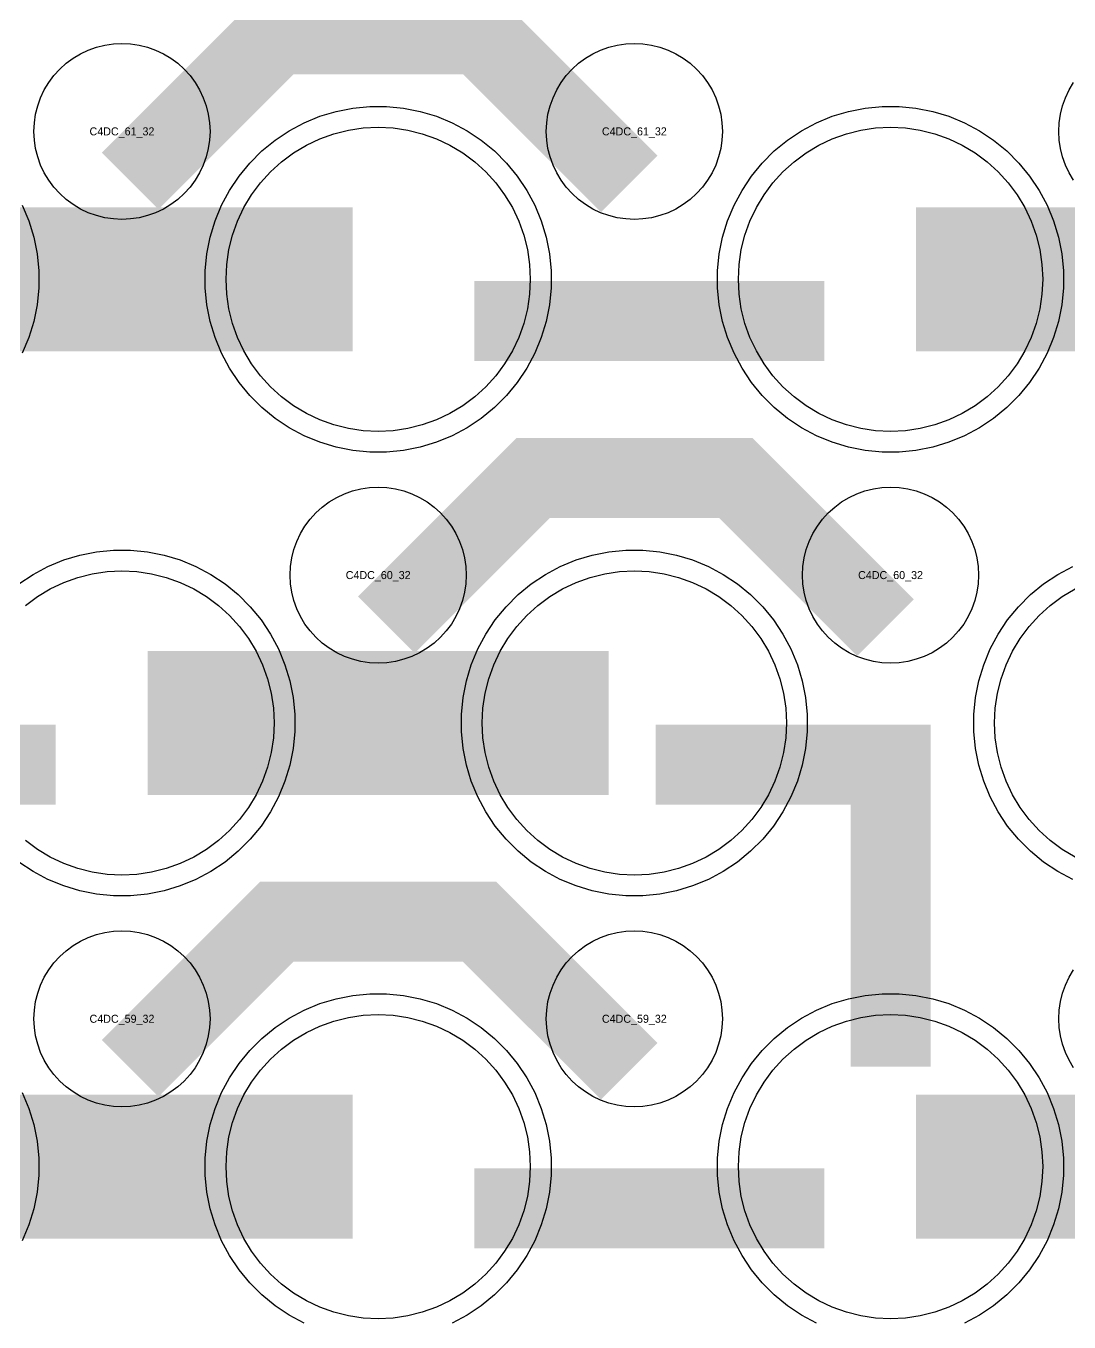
# Model space of a CAD drawing. Extents: x -11880 to 11880, y -14992 to 14992.
# Drawn here: x -1790 to -1464.2, y -6712.8 to -6308 of the extents above; entities that cross this region are included whole.
import ezdxf
from ezdxf.enums import TextEntityAlignment as Align

# ---------------------------------------------------------------- set-up
doc = ezdxf.new("R2010")
doc.units = 0
doc.header["$MEASUREMENT"] = 0
for name, color, linetype in [('GDS_775_DT_237', 138, 'CONTINUOUS'), ('RDL1_FS', 34, 'CONTINUOUS'), ('RDL_BS', 160, 'CONTINUOUS')]:
    doc.layers.add(name, color=color, linetype=linetype)

msp = doc.modelspace()

# ---------------------------------------------------------------- linework, layer by layer
at = {"layer": 'RDL1_FS'}
for points in [[(-1680, -6434.664), (-1684.657, -6434.435), (-1689.268, -6433.751), (-1693.791, -6432.619), (-1698.181, -6431.047), (-1702.395, -6429.055), (-1706.395, -6426.657), (-1710.14, -6423.879), (-1713.594, -6420.749), (-1716.724, -6417.295), (-1719.502, -6413.55), (-1721.9, -6409.55), (-1723.892, -6405.336), (-1725.464, -6400.946), (-1726.596, -6396.423), (-1727.28, -6391.812), (-1727.509, -6387.155), (-1727.28, -6382.498), (-1726.596, -6377.887), (-1725.464, -6373.364), (-1723.892, -6368.974), (-1721.9, -6364.76), (-1719.502, -6360.76), (-1716.724, -6357.015), (-1713.594, -6353.561), (-1710.14, -6350.431), (-1706.395, -6347.653), (-1702.395, -6345.255), (-1698.181, -6343.263), (-1693.791, -6341.691), (-1689.268, -6340.559), (-1684.657, -6339.875), (-1680, -6339.646), (-1675.343, -6339.875), (-1670.732, -6340.559), (-1666.209, -6341.691), (-1661.819, -6343.263), (-1657.605, -6345.255), (-1653.605, -6347.653), (-1649.86, -6350.431), (-1646.406, -6353.561), (-1643.276, -6357.015), (-1640.498, -6360.76), (-1638.1, -6364.76), (-1636.108, -6368.974), (-1634.536, -6373.364), (-1633.404, -6377.887), (-1632.72, -6382.498), (-1632.491, -6387.155), (-1632.72, -6391.812), (-1633.404, -6396.423), (-1634.536, -6400.946), (-1636.108, -6405.336), (-1638.1, -6409.55), (-1640.498, -6413.55), (-1643.276, -6417.295), (-1646.406, -6420.749), (-1649.86, -6423.879), (-1653.605, -6426.657), (-1657.605, -6429.055), (-1661.819, -6431.047), (-1666.209, -6432.619), (-1670.732, -6433.751), (-1675.343, -6434.435)], [(-1520, -6434.664), (-1524.657, -6434.435), (-1529.268, -6433.751), (-1533.791, -6432.619), (-1538.181, -6431.047), (-1542.395, -6429.055), (-1546.395, -6426.657), (-1550.14, -6423.879), (-1553.594, -6420.749), (-1556.724, -6417.295), (-1559.502, -6413.55), (-1561.9, -6409.55), (-1563.892, -6405.336), (-1565.464, -6400.946), (-1566.596, -6396.423), (-1567.28, -6391.812), (-1567.509, -6387.155), (-1567.28, -6382.498), (-1566.596, -6377.887), (-1565.464, -6373.364), (-1563.892, -6368.974), (-1561.9, -6364.76), (-1559.502, -6360.76), (-1556.724, -6357.015), (-1553.594, -6353.561), (-1550.14, -6350.431), (-1546.395, -6347.653), (-1542.395, -6345.255), (-1538.181, -6343.263), (-1533.791, -6341.691), (-1529.268, -6340.559), (-1524.657, -6339.875), (-1520, -6339.646), (-1515.343, -6339.875), (-1510.732, -6340.559), (-1506.209, -6341.691), (-1501.819, -6343.263), (-1497.605, -6345.255), (-1493.605, -6347.653), (-1489.86, -6350.431), (-1486.406, -6353.561), (-1483.276, -6357.015), (-1480.498, -6360.76), (-1478.1, -6364.76), (-1476.108, -6368.974), (-1474.536, -6373.364), (-1473.404, -6377.887), (-1472.72, -6382.498), (-1472.491, -6387.155), (-1472.72, -6391.812), (-1473.404, -6396.423), (-1474.536, -6400.946), (-1476.108, -6405.336), (-1478.1, -6409.55), (-1480.498, -6413.55), (-1483.276, -6417.295), (-1486.406, -6420.749), (-1489.86, -6423.879), (-1493.605, -6426.657), (-1497.605, -6429.055), (-1501.819, -6431.047), (-1506.209, -6432.619), (-1510.732, -6433.751), (-1515.343, -6434.435)]]:
    msp.add_lwpolyline(points, close=True, dxfattribs=at)
for points in [[(-1831.998, -6387.155, 45, 45, 0), (-1759.998, -6387.155, 45, 45, 0)], [(-1759.998, -6387.155, 45, 45, 0), (-1687.998, -6387.155, 45, 45, 0)], [(-1511.998, -6387.155, 45, 45, 0), (-1439.998, -6387.155, 45, 45, 0)]]:
    msp.add_lwpolyline(points, format="xyseb", dxfattribs=at)
at = {"layer": 'RDL1_FS', "color": 240, "true_color": 0xed1f24}
msp.add_lwpolyline([(-1790.14, -6488.996), (-1786.395, -6486.218), (-1782.395, -6483.82), (-1778.181, -6481.828), (-1773.791, -6480.256), (-1769.268, -6479.124), (-1764.657, -6478.44), (-1760, -6478.211), (-1755.343, -6478.44), (-1750.732, -6479.124), (-1746.209, -6480.256), (-1741.819, -6481.828), (-1737.605, -6483.82), (-1733.605, -6486.218), (-1729.86, -6488.996), (-1726.406, -6492.126), (-1723.276, -6495.58), (-1720.498, -6499.325), (-1718.1, -6503.325), (-1716.108, -6507.539), (-1714.536, -6511.929), (-1713.404, -6516.452), (-1712.72, -6521.063), (-1712.491, -6525.72), (-1712.72, -6530.377), (-1713.404, -6534.988), (-1714.536, -6539.511), (-1716.108, -6543.901), (-1718.1, -6548.115), (-1720.498, -6552.115), (-1723.276, -6555.86), (-1726.406, -6559.314), (-1729.86, -6562.444), (-1733.605, -6565.222), (-1737.605, -6567.62), (-1741.819, -6569.612), (-1746.209, -6571.184), (-1750.732, -6572.316), (-1755.343, -6573), (-1760, -6573.229), (-1764.657, -6573), (-1769.268, -6572.316), (-1773.791, -6571.184), (-1778.181, -6569.612), (-1782.395, -6567.62), (-1786.395, -6565.222), (-1790.14, -6562.444)], dxfattribs=at)
for points in [[(-1600, -6573.229), (-1604.657, -6573), (-1609.268, -6572.316), (-1613.791, -6571.184), (-1618.181, -6569.612), (-1622.395, -6567.62), (-1626.395, -6565.222), (-1630.14, -6562.444), (-1633.594, -6559.314), (-1636.724, -6555.86), (-1639.502, -6552.115), (-1641.9, -6548.115), (-1643.892, -6543.901), (-1645.464, -6539.511), (-1646.596, -6534.988), (-1647.28, -6530.377), (-1647.509, -6525.72), (-1647.28, -6521.063), (-1646.596, -6516.452), (-1645.464, -6511.929), (-1643.892, -6507.539), (-1641.9, -6503.325), (-1639.502, -6499.325), (-1636.724, -6495.58), (-1633.594, -6492.126), (-1630.14, -6488.996), (-1626.395, -6486.218), (-1622.395, -6483.82), (-1618.181, -6481.828), (-1613.791, -6480.256), (-1609.268, -6479.124), (-1604.657, -6478.44), (-1600, -6478.211), (-1595.343, -6478.44), (-1590.732, -6479.124), (-1586.209, -6480.256), (-1581.819, -6481.828), (-1577.605, -6483.82), (-1573.605, -6486.218), (-1569.86, -6488.996), (-1566.406, -6492.126), (-1563.276, -6495.58), (-1560.498, -6499.325), (-1558.1, -6503.325), (-1556.108, -6507.539), (-1554.536, -6511.929), (-1553.404, -6516.452), (-1552.72, -6521.063), (-1552.491, -6525.72), (-1552.72, -6530.377), (-1553.404, -6534.988), (-1554.536, -6539.511), (-1556.108, -6543.901), (-1558.1, -6548.115), (-1560.498, -6552.115), (-1563.276, -6555.86), (-1566.406, -6559.314), (-1569.86, -6562.444), (-1573.605, -6565.222), (-1577.605, -6567.62), (-1581.819, -6569.612), (-1586.209, -6571.184), (-1590.732, -6572.316), (-1595.343, -6573)], [(-1680, -6711.794), (-1684.657, -6711.565), (-1689.268, -6710.881), (-1693.791, -6709.749), (-1698.181, -6708.177), (-1702.395, -6706.185), (-1706.395, -6703.787), (-1710.14, -6701.009), (-1713.594, -6697.879), (-1716.724, -6694.425), (-1719.502, -6690.68), (-1721.9, -6686.68), (-1723.892, -6682.466), (-1725.464, -6678.076), (-1726.596, -6673.553), (-1727.28, -6668.942), (-1727.509, -6664.285), (-1727.28, -6659.628), (-1726.596, -6655.017), (-1725.464, -6650.494), (-1723.892, -6646.104), (-1721.9, -6641.89), (-1719.502, -6637.89), (-1716.724, -6634.145), (-1713.594, -6630.691), (-1710.14, -6627.561), (-1706.395, -6624.783), (-1702.395, -6622.385), (-1698.181, -6620.393), (-1693.791, -6618.821), (-1689.268, -6617.689), (-1684.657, -6617.005), (-1680, -6616.776), (-1675.343, -6617.005), (-1670.732, -6617.689), (-1666.209, -6618.821), (-1661.819, -6620.393), (-1657.605, -6622.385), (-1653.605, -6624.783), (-1649.86, -6627.561), (-1646.406, -6630.691), (-1643.276, -6634.145), (-1640.498, -6637.89), (-1638.1, -6641.89), (-1636.108, -6646.104), (-1634.536, -6650.494), (-1633.404, -6655.017), (-1632.72, -6659.628), (-1632.491, -6664.285), (-1632.72, -6668.942), (-1633.404, -6673.553), (-1634.536, -6678.076), (-1636.108, -6682.466), (-1638.1, -6686.68), (-1640.498, -6690.68), (-1643.276, -6694.425), (-1646.406, -6697.879), (-1649.86, -6701.009), (-1653.605, -6703.787), (-1657.605, -6706.185), (-1661.819, -6708.177), (-1666.209, -6709.749), (-1670.732, -6710.881), (-1675.343, -6711.565)], [(-1520, -6711.794), (-1524.657, -6711.565), (-1529.268, -6710.881), (-1533.791, -6709.749), (-1538.181, -6708.177), (-1542.395, -6706.185), (-1546.395, -6703.787), (-1550.14, -6701.009), (-1553.594, -6697.879), (-1556.724, -6694.425), (-1559.502, -6690.68), (-1561.9, -6686.68), (-1563.892, -6682.466), (-1565.464, -6678.076), (-1566.596, -6673.553), (-1567.28, -6668.942), (-1567.509, -6664.285), (-1567.28, -6659.628), (-1566.596, -6655.017), (-1565.464, -6650.494), (-1563.892, -6646.104), (-1561.9, -6641.89), (-1559.502, -6637.89), (-1556.724, -6634.145), (-1553.594, -6630.691), (-1550.14, -6627.561), (-1546.395, -6624.783), (-1542.395, -6622.385), (-1538.181, -6620.393), (-1533.791, -6618.821), (-1529.268, -6617.689), (-1524.657, -6617.005), (-1520, -6616.776), (-1515.343, -6617.005), (-1510.732, -6617.689), (-1506.209, -6618.821), (-1501.819, -6620.393), (-1497.605, -6622.385), (-1493.605, -6624.783), (-1489.86, -6627.561), (-1486.406, -6630.691), (-1483.276, -6634.145), (-1480.498, -6637.89), (-1478.1, -6641.89), (-1476.108, -6646.104), (-1474.536, -6650.494), (-1473.404, -6655.017), (-1472.72, -6659.628), (-1472.491, -6664.285), (-1472.72, -6668.942), (-1473.404, -6673.553), (-1474.536, -6678.076), (-1476.108, -6682.466), (-1478.1, -6686.68), (-1480.498, -6690.68), (-1483.276, -6694.425), (-1486.406, -6697.879), (-1489.86, -6701.009), (-1493.605, -6703.787), (-1497.605, -6706.185), (-1501.819, -6708.177), (-1506.209, -6709.749), (-1510.732, -6710.881), (-1515.343, -6711.565)]]:
    msp.add_lwpolyline(points, close=True, dxfattribs=at)
at = {"layer": 'RDL1_FS'}
msp.add_lwpolyline([(-1462.395, -6567.62), (-1466.395, -6565.222), (-1470.14, -6562.444), (-1473.594, -6559.314), (-1476.724, -6555.86), (-1479.502, -6552.115), (-1481.9, -6548.115), (-1483.892, -6543.901), (-1485.464, -6539.511), (-1486.596, -6534.988), (-1487.28, -6530.377), (-1487.509, -6525.72), (-1487.28, -6521.063), (-1486.596, -6516.452), (-1485.464, -6511.929), (-1483.892, -6507.539), (-1481.9, -6503.325), (-1479.502, -6499.325), (-1476.724, -6495.58), (-1473.594, -6492.126), (-1470.14, -6488.996), (-1466.395, -6486.218), (-1462.395, -6483.82)], dxfattribs=at)
at = {"layer": 'RDL1_FS', "color": 240, "true_color": 0xed1f24}
for points in [[(-1751.998, -6525.72, 45, 45, 0), (-1679.998, -6525.72, 45, 45, 0)], [(-1679.998, -6525.72, 45, 45, 0), (-1607.998, -6525.72, 45, 45, 0)], [(-1831.998, -6664.285, 45, 45, 0), (-1759.998, -6664.285, 45, 45, 0)], [(-1759.998, -6664.285, 45, 45, 0), (-1687.998, -6664.285, 45, 45, 0)], [(-1511.998, -6664.285, 45, 45, 0), (-1439.998, -6664.285, 45, 45, 0)]]:
    msp.add_lwpolyline(points, format="xyseb", dxfattribs=at)
at = {"layer": 'RDL_BS'}
for points in [[(-1757.438, -6356.469, 25, 25, 0), (-1711.623, -6310.654, 25, 25, 0), (-1678.07, -6310.654, 25, 25, 0)], [(-1601.599, -6357.368, 25, 25, 0), (-1648.313, -6310.654, 25, 25, 0), (-1678.071, -6310.654, 25, 25, 0)], [(-1649.984, -6400.168, 25, 25, 0), (-1540.719, -6400.168, 25, 25, 0)], [(-1677.438, -6495.034, 25, 25, 0), (-1631.623, -6449.219, 25, 25, 0), (-1598.07, -6449.219, 25, 25, 0)], [(-1521.599, -6495.933, 25, 25, 0), (-1568.313, -6449.219, 25, 25, 0), (-1598.071, -6449.219, 25, 25, 0)], [(-1520, -6556.702, 25, 25, 0), (-1520, -6602.322, 25, 25, 0)], [(-1757.438, -6633.599, 25, 25, 0), (-1711.623, -6587.784, 25, 25, 0), (-1678.07, -6587.784, 25, 25, 0)], [(-1601.599, -6634.498, 25, 25, 0), (-1648.313, -6587.784, 25, 25, 0), (-1678.071, -6587.784, 25, 25, 0)]]:
    msp.add_lwpolyline(points, format="xyseb", dxfattribs=at)
for points in [[(-1760, -6368.461), (-1762.693, -6368.329), (-1765.365, -6367.933), (-1767.984, -6367.276), (-1770.519, -6366.369), (-1772.956, -6365.217), (-1775.28, -6363.824), (-1777.443, -6362.221), (-1779.442, -6360.409), (-1781.254, -6358.41), (-1782.857, -6356.247), (-1784.25, -6353.923), (-1785.402, -6351.486), (-1786.309, -6348.951), (-1786.966, -6346.332), (-1787.362, -6343.66), (-1787.494, -6340.967), (-1787.362, -6338.274), (-1786.966, -6335.602), (-1786.309, -6332.983), (-1785.402, -6330.448), (-1784.25, -6328.011), (-1782.857, -6325.687), (-1781.254, -6323.524), (-1779.442, -6321.525), (-1777.443, -6319.713), (-1775.28, -6318.11), (-1772.956, -6316.717), (-1770.519, -6315.565), (-1767.984, -6314.658), (-1765.365, -6314.001), (-1762.693, -6313.605), (-1760, -6313.473), (-1757.307, -6313.605), (-1754.635, -6314.001), (-1752.016, -6314.658), (-1749.481, -6315.565), (-1747.044, -6316.717), (-1744.72, -6318.11), (-1742.557, -6319.713), (-1740.558, -6321.525), (-1738.746, -6323.524), (-1737.143, -6325.687), (-1735.75, -6328.011), (-1734.598, -6330.448), (-1733.691, -6332.983), (-1733.034, -6335.602), (-1732.638, -6338.274), (-1732.506, -6340.967), (-1732.638, -6343.66), (-1733.034, -6346.332), (-1733.691, -6348.951), (-1734.598, -6351.486), (-1735.75, -6353.923), (-1737.143, -6356.247), (-1738.746, -6358.41), (-1740.558, -6360.409), (-1742.557, -6362.221), (-1744.72, -6363.824), (-1747.044, -6365.217), (-1749.481, -6366.369), (-1752.016, -6367.276), (-1754.635, -6367.933), (-1757.307, -6368.329)], [(-1600, -6368.461), (-1602.693, -6368.329), (-1605.365, -6367.933), (-1607.984, -6367.276), (-1610.519, -6366.369), (-1612.956, -6365.217), (-1615.28, -6363.824), (-1617.443, -6362.221), (-1619.442, -6360.409), (-1621.254, -6358.41), (-1622.857, -6356.247), (-1624.25, -6353.923), (-1625.402, -6351.486), (-1626.309, -6348.951), (-1626.966, -6346.332), (-1627.362, -6343.66), (-1627.494, -6340.967), (-1627.362, -6338.274), (-1626.966, -6335.602), (-1626.309, -6332.983), (-1625.402, -6330.448), (-1624.25, -6328.011), (-1622.857, -6325.687), (-1621.254, -6323.524), (-1619.442, -6321.525), (-1617.443, -6319.713), (-1615.28, -6318.11), (-1612.956, -6316.717), (-1610.519, -6315.565), (-1607.984, -6314.658), (-1605.365, -6314.001), (-1602.693, -6313.605), (-1600, -6313.473), (-1597.307, -6313.605), (-1594.635, -6314.001), (-1592.016, -6314.658), (-1589.481, -6315.565), (-1587.044, -6316.717), (-1584.72, -6318.11), (-1582.557, -6319.713), (-1580.558, -6321.525), (-1578.746, -6323.524), (-1577.143, -6325.687), (-1575.75, -6328.011), (-1574.598, -6330.448), (-1573.691, -6332.983), (-1573.034, -6335.602), (-1572.638, -6338.274), (-1572.506, -6340.967), (-1572.638, -6343.66), (-1573.034, -6346.332), (-1573.691, -6348.951), (-1574.598, -6351.486), (-1575.75, -6353.923), (-1577.143, -6356.247), (-1578.746, -6358.41), (-1580.558, -6360.409), (-1582.557, -6362.221), (-1584.72, -6363.824), (-1587.044, -6365.217), (-1589.481, -6366.369), (-1592.016, -6367.276), (-1594.635, -6367.933), (-1597.307, -6368.329)], [(-1682.644, -6441.155), (-1687.938, -6440.638), (-1693.165, -6439.592), (-1698.205, -6438.061), (-1703.115, -6436.03), (-1707.777, -6433.538), (-1712.191, -6430.591), (-1716.292, -6427.229), (-1720.074, -6423.447), (-1723.436, -6419.346), (-1726.383, -6414.932), (-1728.875, -6410.27), (-1730.906, -6405.36), (-1732.437, -6400.32), (-1733.483, -6395.093), (-1734, -6389.799), (-1734, -6384.511), (-1733.483, -6379.217), (-1732.437, -6373.99), (-1730.906, -6368.95), (-1728.875, -6364.04), (-1726.383, -6359.378), (-1723.436, -6354.964), (-1720.074, -6350.863), (-1716.292, -6347.081), (-1712.191, -6343.719), (-1707.777, -6340.772), (-1703.115, -6338.28), (-1698.205, -6336.249), (-1693.165, -6334.718), (-1687.938, -6333.672), (-1682.644, -6333.155), (-1677.356, -6333.155), (-1672.062, -6333.672), (-1666.835, -6334.718), (-1661.795, -6336.249), (-1656.885, -6338.28), (-1652.223, -6340.772), (-1647.809, -6343.719), (-1643.708, -6347.081), (-1639.926, -6350.863), (-1636.564, -6354.964), (-1633.617, -6359.378), (-1631.125, -6364.04), (-1629.094, -6368.95), (-1627.563, -6373.99), (-1626.517, -6379.217), (-1626, -6384.511), (-1626, -6389.799), (-1626.517, -6395.093), (-1627.563, -6400.32), (-1629.094, -6405.36), (-1631.125, -6410.27), (-1633.617, -6414.932), (-1636.564, -6419.346), (-1639.926, -6423.447), (-1643.708, -6427.229), (-1647.809, -6430.591), (-1652.223, -6433.538), (-1656.885, -6436.03), (-1661.795, -6438.061), (-1666.835, -6439.592), (-1672.062, -6440.638), (-1677.356, -6441.155)], [(-1522.644, -6441.155), (-1527.938, -6440.638), (-1533.165, -6439.592), (-1538.205, -6438.061), (-1543.115, -6436.03), (-1547.777, -6433.538), (-1552.191, -6430.591), (-1556.292, -6427.229), (-1560.074, -6423.447), (-1563.436, -6419.346), (-1566.383, -6414.932), (-1568.875, -6410.27), (-1570.906, -6405.36), (-1572.437, -6400.32), (-1573.483, -6395.093), (-1574, -6389.799), (-1574, -6384.511), (-1573.483, -6379.217), (-1572.437, -6373.99), (-1570.906, -6368.95), (-1568.875, -6364.04), (-1566.383, -6359.378), (-1563.436, -6354.964), (-1560.074, -6350.863), (-1556.292, -6347.081), (-1552.191, -6343.719), (-1547.777, -6340.772), (-1543.115, -6338.28), (-1538.205, -6336.249), (-1533.165, -6334.718), (-1527.938, -6333.672), (-1522.644, -6333.155), (-1517.356, -6333.155), (-1512.062, -6333.672), (-1506.835, -6334.718), (-1501.795, -6336.249), (-1496.885, -6338.28), (-1492.223, -6340.772), (-1487.809, -6343.719), (-1483.708, -6347.081), (-1479.926, -6350.863), (-1476.564, -6354.964), (-1473.617, -6359.378), (-1471.125, -6364.04), (-1469.094, -6368.95), (-1467.563, -6373.99), (-1466.517, -6379.217), (-1466, -6384.511), (-1466, -6389.799), (-1466.517, -6395.093), (-1467.563, -6400.32), (-1469.094, -6405.36), (-1471.125, -6410.27), (-1473.617, -6414.932), (-1476.564, -6419.346), (-1479.926, -6423.447), (-1483.708, -6427.229), (-1487.809, -6430.591), (-1492.223, -6433.538), (-1496.885, -6436.03), (-1501.795, -6438.061), (-1506.835, -6439.592), (-1512.062, -6440.638), (-1517.356, -6441.155)], [(-1680, -6507.026), (-1682.693, -6506.894), (-1685.365, -6506.498), (-1687.984, -6505.841), (-1690.519, -6504.934), (-1692.956, -6503.782), (-1695.28, -6502.389), (-1697.443, -6500.786), (-1699.442, -6498.974), (-1701.254, -6496.975), (-1702.857, -6494.812), (-1704.25, -6492.488), (-1705.402, -6490.051), (-1706.309, -6487.516), (-1706.966, -6484.897), (-1707.362, -6482.225), (-1707.494, -6479.532), (-1707.362, -6476.839), (-1706.966, -6474.167), (-1706.309, -6471.548), (-1705.402, -6469.013), (-1704.25, -6466.576), (-1702.857, -6464.252), (-1701.254, -6462.089), (-1699.442, -6460.09), (-1697.443, -6458.278), (-1695.28, -6456.675), (-1692.956, -6455.282), (-1690.519, -6454.13), (-1687.984, -6453.223), (-1685.365, -6452.566), (-1682.693, -6452.17), (-1680, -6452.038), (-1677.307, -6452.17), (-1674.635, -6452.566), (-1672.016, -6453.223), (-1669.481, -6454.13), (-1667.044, -6455.282), (-1664.72, -6456.675), (-1662.557, -6458.278), (-1660.558, -6460.09), (-1658.746, -6462.089), (-1657.143, -6464.252), (-1655.75, -6466.576), (-1654.598, -6469.013), (-1653.691, -6471.548), (-1653.034, -6474.167), (-1652.638, -6476.839), (-1652.506, -6479.532), (-1652.638, -6482.225), (-1653.034, -6484.897), (-1653.691, -6487.516), (-1654.598, -6490.051), (-1655.75, -6492.488), (-1657.143, -6494.812), (-1658.746, -6496.975), (-1660.558, -6498.974), (-1662.557, -6500.786), (-1664.72, -6502.389), (-1667.044, -6503.782), (-1669.481, -6504.934), (-1672.016, -6505.841), (-1674.635, -6506.498), (-1677.307, -6506.894)], [(-1520, -6507.026), (-1522.693, -6506.894), (-1525.365, -6506.498), (-1527.984, -6505.841), (-1530.519, -6504.934), (-1532.956, -6503.782), (-1535.28, -6502.389), (-1537.443, -6500.786), (-1539.442, -6498.974), (-1541.254, -6496.975), (-1542.857, -6494.812), (-1544.25, -6492.488), (-1545.402, -6490.051), (-1546.309, -6487.516), (-1546.966, -6484.897), (-1547.362, -6482.225), (-1547.494, -6479.532), (-1547.362, -6476.839), (-1546.966, -6474.167), (-1546.309, -6471.548), (-1545.402, -6469.013), (-1544.25, -6466.576), (-1542.857, -6464.252), (-1541.254, -6462.089), (-1539.442, -6460.09), (-1537.443, -6458.278), (-1535.28, -6456.675), (-1532.956, -6455.282), (-1530.519, -6454.13), (-1527.984, -6453.223), (-1525.365, -6452.566), (-1522.693, -6452.17), (-1520, -6452.038), (-1517.307, -6452.17), (-1514.635, -6452.566), (-1512.016, -6453.223), (-1509.481, -6454.13), (-1507.044, -6455.282), (-1504.72, -6456.675), (-1502.557, -6458.278), (-1500.558, -6460.09), (-1498.746, -6462.089), (-1497.143, -6464.252), (-1495.75, -6466.576), (-1494.598, -6469.013), (-1493.691, -6471.548), (-1493.034, -6474.167), (-1492.638, -6476.839), (-1492.506, -6479.532), (-1492.638, -6482.225), (-1493.034, -6484.897), (-1493.691, -6487.516), (-1494.598, -6490.051), (-1495.75, -6492.488), (-1497.143, -6494.812), (-1498.746, -6496.975), (-1500.558, -6498.974), (-1502.557, -6500.786), (-1504.72, -6502.389), (-1507.044, -6503.782), (-1509.481, -6504.934), (-1512.016, -6505.841), (-1514.635, -6506.498), (-1517.307, -6506.894)], [(-1760, -6645.591), (-1762.693, -6645.459), (-1765.365, -6645.063), (-1767.984, -6644.406), (-1770.519, -6643.499), (-1772.956, -6642.347), (-1775.28, -6640.954), (-1777.443, -6639.351), (-1779.442, -6637.539), (-1781.254, -6635.54), (-1782.857, -6633.377), (-1784.25, -6631.053), (-1785.402, -6628.616), (-1786.309, -6626.081), (-1786.966, -6623.462), (-1787.362, -6620.79), (-1787.494, -6618.097), (-1787.362, -6615.404), (-1786.966, -6612.732), (-1786.309, -6610.113), (-1785.402, -6607.578), (-1784.25, -6605.141), (-1782.857, -6602.817), (-1781.254, -6600.654), (-1779.442, -6598.655), (-1777.443, -6596.843), (-1775.28, -6595.24), (-1772.956, -6593.847), (-1770.519, -6592.695), (-1767.984, -6591.788), (-1765.365, -6591.131), (-1762.693, -6590.735), (-1760, -6590.603), (-1757.307, -6590.735), (-1754.635, -6591.131), (-1752.016, -6591.788), (-1749.481, -6592.695), (-1747.044, -6593.847), (-1744.72, -6595.24), (-1742.557, -6596.843), (-1740.558, -6598.655), (-1738.746, -6600.654), (-1737.143, -6602.817), (-1735.75, -6605.141), (-1734.598, -6607.578), (-1733.691, -6610.113), (-1733.034, -6612.732), (-1732.638, -6615.404), (-1732.506, -6618.097), (-1732.638, -6620.79), (-1733.034, -6623.462), (-1733.691, -6626.081), (-1734.598, -6628.616), (-1735.75, -6631.053), (-1737.143, -6633.377), (-1738.746, -6635.54), (-1740.558, -6637.539), (-1742.557, -6639.351), (-1744.72, -6640.954), (-1747.044, -6642.347), (-1749.481, -6643.499), (-1752.016, -6644.406), (-1754.635, -6645.063), (-1757.307, -6645.459)], [(-1600, -6645.591), (-1602.693, -6645.459), (-1605.365, -6645.063), (-1607.984, -6644.406), (-1610.519, -6643.499), (-1612.956, -6642.347), (-1615.28, -6640.954), (-1617.443, -6639.351), (-1619.442, -6637.539), (-1621.254, -6635.54), (-1622.857, -6633.377), (-1624.25, -6631.053), (-1625.402, -6628.616), (-1626.309, -6626.081), (-1626.966, -6623.462), (-1627.362, -6620.79), (-1627.494, -6618.097), (-1627.362, -6615.404), (-1626.966, -6612.732), (-1626.309, -6610.113), (-1625.402, -6607.578), (-1624.25, -6605.141), (-1622.857, -6602.817), (-1621.254, -6600.654), (-1619.442, -6598.655), (-1617.443, -6596.843), (-1615.28, -6595.24), (-1612.956, -6593.847), (-1610.519, -6592.695), (-1607.984, -6591.788), (-1605.365, -6591.131), (-1602.693, -6590.735), (-1600, -6590.603), (-1597.307, -6590.735), (-1594.635, -6591.131), (-1592.016, -6591.788), (-1589.481, -6592.695), (-1587.044, -6593.847), (-1584.72, -6595.24), (-1582.557, -6596.843), (-1580.558, -6598.655), (-1578.746, -6600.654), (-1577.143, -6602.817), (-1575.75, -6605.141), (-1574.598, -6607.578), (-1573.691, -6610.113), (-1573.034, -6612.732), (-1572.638, -6615.404), (-1572.506, -6618.097), (-1572.638, -6620.79), (-1573.034, -6623.462), (-1573.691, -6626.081), (-1574.598, -6628.616), (-1575.75, -6631.053), (-1577.143, -6633.377), (-1578.746, -6635.54), (-1580.558, -6637.539), (-1582.557, -6639.351), (-1584.72, -6640.954), (-1587.044, -6642.347), (-1589.481, -6643.499), (-1592.016, -6644.406), (-1594.635, -6645.063), (-1597.307, -6645.459)]]:
    msp.add_lwpolyline(points, close=True, dxfattribs=at)
for points in [[(-1462.857, -6356.247), (-1464.25, -6353.923), (-1465.402, -6351.486), (-1466.309, -6348.951), (-1466.966, -6346.332), (-1467.362, -6343.66), (-1467.494, -6340.967), (-1467.362, -6338.274), (-1466.966, -6335.602), (-1466.309, -6332.983), (-1465.402, -6330.448), (-1464.25, -6328.011), (-1462.857, -6325.687)], [(-1791.125, -6364.04), (-1789.094, -6368.95), (-1787.563, -6373.99), (-1786.517, -6379.217), (-1786, -6384.511), (-1786, -6389.799), (-1786.517, -6395.093), (-1787.563, -6400.32), (-1789.094, -6405.36), (-1791.125, -6410.27)], [(-1463.115, -6574.595), (-1467.777, -6572.103), (-1472.191, -6569.156), (-1476.292, -6565.794), (-1480.074, -6562.012), (-1483.436, -6557.911), (-1486.383, -6553.497), (-1488.875, -6548.835), (-1490.906, -6543.925), (-1492.437, -6538.885), (-1493.483, -6533.658), (-1494, -6528.364), (-1494, -6523.076), (-1493.483, -6517.782), (-1492.437, -6512.555), (-1490.906, -6507.515), (-1488.875, -6502.605), (-1486.383, -6497.943), (-1483.436, -6493.529), (-1480.074, -6489.428), (-1476.292, -6485.646), (-1472.191, -6482.284), (-1467.777, -6479.337), (-1463.115, -6476.845)], [(-1462.857, -6633.377), (-1464.25, -6631.053), (-1465.402, -6628.616), (-1466.309, -6626.081), (-1466.966, -6623.462), (-1467.362, -6620.79), (-1467.494, -6618.097), (-1467.362, -6615.404), (-1466.966, -6612.732), (-1466.309, -6610.113), (-1465.402, -6607.578), (-1464.25, -6605.141), (-1462.857, -6602.817)]]:
    msp.add_lwpolyline(points, dxfattribs=at)
at = {"layer": 'RDL_BS', "color": 240, "true_color": 0xed1f24}
for points in [[(-1792.191, -6482.284), (-1787.777, -6479.337), (-1783.115, -6476.845), (-1778.205, -6474.814), (-1773.165, -6473.283), (-1767.938, -6472.237), (-1762.644, -6471.72), (-1757.356, -6471.72), (-1752.062, -6472.237), (-1746.835, -6473.283), (-1741.795, -6474.814), (-1736.885, -6476.845), (-1732.223, -6479.337), (-1727.809, -6482.284), (-1723.708, -6485.646), (-1719.926, -6489.428), (-1716.564, -6493.529), (-1713.617, -6497.943), (-1711.125, -6502.605), (-1709.094, -6507.515), (-1707.563, -6512.555), (-1706.517, -6517.782), (-1706, -6523.076), (-1706, -6528.364), (-1706.517, -6533.658), (-1707.563, -6538.885), (-1709.094, -6543.925), (-1711.125, -6548.835), (-1713.617, -6553.497), (-1716.564, -6557.911), (-1719.926, -6562.012), (-1723.708, -6565.794), (-1727.809, -6569.156), (-1732.223, -6572.103), (-1736.885, -6574.595), (-1741.795, -6576.626), (-1746.835, -6578.157), (-1752.062, -6579.203), (-1757.356, -6579.72), (-1762.644, -6579.72), (-1767.938, -6579.203), (-1773.165, -6578.157), (-1778.205, -6576.626), (-1783.115, -6574.595), (-1787.777, -6572.103), (-1792.191, -6569.156)], [(-1703.115, -6713.16), (-1707.777, -6710.668), (-1712.191, -6707.721), (-1716.292, -6704.359), (-1720.074, -6700.577), (-1723.436, -6696.476), (-1726.383, -6692.062), (-1728.875, -6687.4), (-1730.906, -6682.49), (-1732.437, -6677.45), (-1733.483, -6672.223), (-1734, -6666.929), (-1734, -6661.641), (-1733.483, -6656.347), (-1732.437, -6651.12), (-1730.906, -6646.08), (-1728.875, -6641.17), (-1726.383, -6636.508), (-1723.436, -6632.094), (-1720.074, -6627.993), (-1716.292, -6624.211), (-1712.191, -6620.849), (-1707.777, -6617.902), (-1703.115, -6615.41), (-1698.205, -6613.379), (-1693.165, -6611.848), (-1687.938, -6610.802), (-1682.644, -6610.285), (-1677.356, -6610.285), (-1672.062, -6610.802), (-1666.835, -6611.848), (-1661.795, -6613.379), (-1656.885, -6615.41), (-1652.223, -6617.902), (-1647.809, -6620.849), (-1643.708, -6624.211), (-1639.926, -6627.993), (-1636.564, -6632.094), (-1633.617, -6636.508), (-1631.125, -6641.17), (-1629.094, -6646.08), (-1627.563, -6651.12), (-1626.517, -6656.347), (-1626, -6661.641), (-1626, -6666.929), (-1626.517, -6672.223), (-1627.563, -6677.45), (-1629.094, -6682.49), (-1631.125, -6687.4), (-1633.617, -6692.062), (-1636.564, -6696.476), (-1639.926, -6700.577), (-1643.708, -6704.359), (-1647.809, -6707.721), (-1652.223, -6710.668), (-1656.885, -6713.16)], [(-1543.115, -6713.16), (-1547.777, -6710.668), (-1552.191, -6707.721), (-1556.292, -6704.359), (-1560.074, -6700.577), (-1563.436, -6696.476), (-1566.383, -6692.062), (-1568.875, -6687.4), (-1570.906, -6682.49), (-1572.437, -6677.45), (-1573.483, -6672.223), (-1574, -6666.929), (-1574, -6661.641), (-1573.483, -6656.347), (-1572.437, -6651.12), (-1570.906, -6646.08), (-1568.875, -6641.17), (-1566.383, -6636.508), (-1563.436, -6632.094), (-1560.074, -6627.993), (-1556.292, -6624.211), (-1552.191, -6620.849), (-1547.777, -6617.902), (-1543.115, -6615.41), (-1538.205, -6613.379), (-1533.165, -6611.848), (-1527.938, -6610.802), (-1522.644, -6610.285), (-1517.356, -6610.285), (-1512.062, -6610.802), (-1506.835, -6611.848), (-1501.795, -6613.379), (-1496.885, -6615.41), (-1492.223, -6617.902), (-1487.809, -6620.849), (-1483.708, -6624.211), (-1479.926, -6627.993), (-1476.564, -6632.094), (-1473.617, -6636.508), (-1471.125, -6641.17), (-1469.094, -6646.08), (-1467.563, -6651.12), (-1466.517, -6656.347), (-1466, -6661.641), (-1466, -6666.929), (-1466.517, -6672.223), (-1467.563, -6677.45), (-1469.094, -6682.49), (-1471.125, -6687.4), (-1473.617, -6692.062), (-1476.564, -6696.476), (-1479.926, -6700.577), (-1483.708, -6704.359), (-1487.809, -6707.721), (-1492.223, -6710.668), (-1496.885, -6713.16)], [(-1791.125, -6641.17), (-1789.094, -6646.08), (-1787.563, -6651.12), (-1786.517, -6656.347), (-1786, -6661.641), (-1786, -6666.929), (-1786.517, -6672.223), (-1787.563, -6677.45), (-1789.094, -6682.49), (-1791.125, -6687.4)]]:
    msp.add_lwpolyline(points, dxfattribs=at)
msp.add_lwpolyline([(-1602.644, -6579.72), (-1607.938, -6579.203), (-1613.165, -6578.157), (-1618.205, -6576.626), (-1623.115, -6574.595), (-1627.777, -6572.103), (-1632.191, -6569.156), (-1636.292, -6565.794), (-1640.074, -6562.012), (-1643.436, -6557.911), (-1646.383, -6553.497), (-1648.875, -6548.835), (-1650.906, -6543.925), (-1652.437, -6538.885), (-1653.483, -6533.658), (-1654, -6528.364), (-1654, -6523.076), (-1653.483, -6517.782), (-1652.437, -6512.555), (-1650.906, -6507.515), (-1648.875, -6502.605), (-1646.383, -6497.943), (-1643.436, -6493.529), (-1640.074, -6489.428), (-1636.292, -6485.646), (-1632.191, -6482.284), (-1627.777, -6479.337), (-1623.115, -6476.845), (-1618.205, -6474.814), (-1613.165, -6473.283), (-1607.938, -6472.237), (-1602.644, -6471.72), (-1597.356, -6471.72), (-1592.062, -6472.237), (-1586.835, -6473.283), (-1581.795, -6474.814), (-1576.885, -6476.845), (-1572.223, -6479.337), (-1567.809, -6482.284), (-1563.708, -6485.646), (-1559.926, -6489.428), (-1556.564, -6493.529), (-1553.617, -6497.943), (-1551.125, -6502.605), (-1549.094, -6507.515), (-1547.563, -6512.555), (-1546.517, -6517.782), (-1546, -6523.076), (-1546, -6528.364), (-1546.517, -6533.658), (-1547.563, -6538.885), (-1549.094, -6543.925), (-1551.125, -6548.835), (-1553.617, -6553.497), (-1556.564, -6557.911), (-1559.926, -6562.012), (-1563.708, -6565.794), (-1567.809, -6569.156), (-1572.223, -6572.103), (-1576.885, -6574.595), (-1581.795, -6576.626), (-1586.835, -6578.157), (-1592.062, -6579.203), (-1597.356, -6579.72)], close=True, dxfattribs=at)
for points in [[(-1520, -6633.01, 25, 25, 0), (-1520, -6526.233, 25, 25, 0)], [(-1889.984, -6538.733, 25, 25, 0), (-1780.719, -6538.733, 25, 25, 0)], [(-1507.5, -6538.733, 25, 25, 0), (-1593.333, -6538.733, 25, 25, 0)], [(-1547.056, -6538.733, 25, 25, 0), (-1588.26, -6538.733, 25, 25, 0)], [(-1649.984, -6677.298, 25, 25, 0), (-1540.719, -6677.298, 25, 25, 0)]]:
    msp.add_lwpolyline(points, format="xyseb", dxfattribs=at)

# ---------------------------------------------------------------- texts
at = {"layer": 'GDS_775_DT_237'}
for s, p in [('C4DC_61_32', (-1760, -6340.967)), ('C4DC_61_32', (-1760, -6340.967)), ('C4DC_61_32', (-1600, -6340.967)), ('C4DC_61_32', (-1600, -6340.967)), ('C4DC_60_32', (-1680, -6479.532)), ('C4DC_60_32', (-1680, -6479.532)), ('C4DC_60_32', (-1520, -6479.532)), ('C4DC_60_32', (-1520, -6479.532)), ('C4DC_59_32', (-1760, -6618.097)), ('C4DC_59_32', (-1760, -6618.097)), ('C4DC_59_32', (-1600, -6618.097)), ('C4DC_59_32', (-1600, -6618.097))]:
    msp.add_text(s, height=2.5, dxfattribs=at).set_placement(p, align=Align.MIDDLE_CENTER)

doc.saveas('drawing.dxf')
